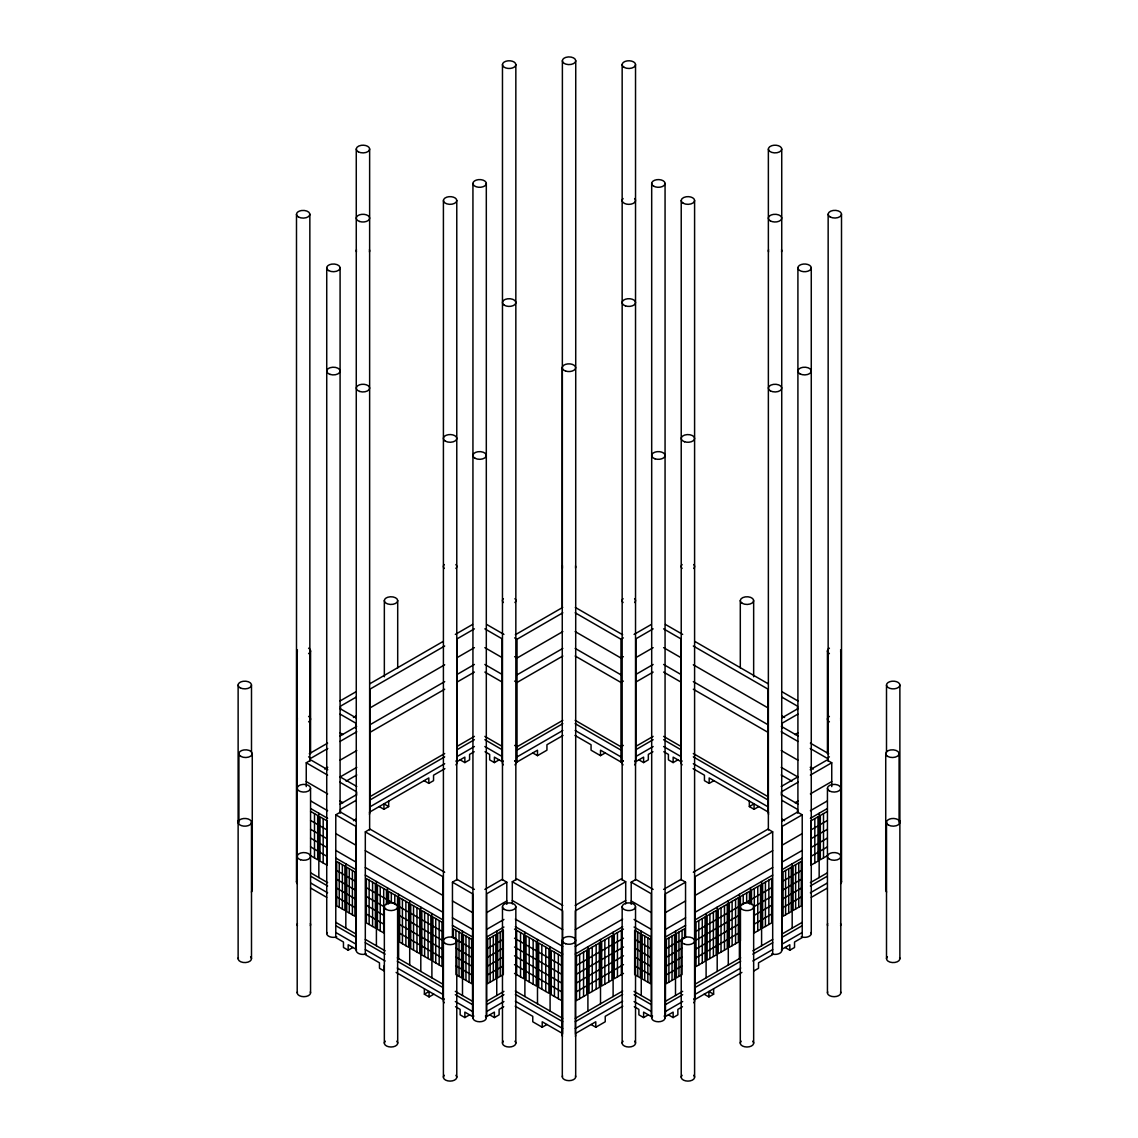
<?xml version="1.0" encoding="UTF-8"?>
<svg xmlns="http://www.w3.org/2000/svg" width="1138" height="1138" viewBox="0 0 1138 1138"><rect width="100%" height="100%" fill="white"/><g stroke="black" fill="none" stroke-linecap="round" stroke-linejoin="round"><path stroke-width="1.5" d="M340.077 700.951L355.867 691.833M369.878 683.739L443.009 641.519M455.328 634.407L472.54 624.478M356.279 697.053L340.504 706.157L340.504 709.571M444.688 646.014L370.035 689.116L370.035 811.878L428.827 777.937L428.827 783.385L433.55 780.668L433.55 775.206L444.901 768.662M474.39 628.859L457.177 638.802L457.177 761.564L464.859 757.126L464.859 762.588L469.581 759.857L469.581 754.409L474.19 751.749M353.42 717.495L356.279 715.845M370.035 707.893L444.688 664.805M457.177 657.593L474.39 647.65M309.294 753.712L327.616 743.142M339.835 736.087L356.635 726.385M515.343 634.748L562.684 607.422M327.772 748.505L310.973 758.207L308.611 756.841M339.978 741.464L356.777 731.762M514.661 637.877L517.022 639.243L562.826 612.799M370.035 724.721L444.688 681.619M457.177 674.407L474.39 664.464M306.25 786.6L306.25 762.773L310.973 760.042L327.772 769.743M370.035 732.331L444.688 689.244M457.177 682.018L474.39 672.089M324.714 769.06L327.772 767.297M339.978 760.241L356.777 750.554M562.826 631.59L517.022 658.034L514.661 656.669M339.978 777.069L356.777 767.368M517.022 674.848L562.826 648.404M346.094 781.152L356.777 774.992M562.826 656.029L517.022 682.473L514.661 681.107M575.174 612.799L620.978 639.243L623.34 637.877M340.077 804.153L355.867 795.035M634.079 634.407L651.292 624.478M356.279 800.256L340.504 809.36L340.504 812.774M653.141 628.859L635.929 638.802L635.929 761.564L643.61 757.126L643.61 762.588L638.887 759.857M352.908 947.47L348.185 950.202L343.463 947.47L343.463 942.022L335.781 937.584L335.781 814.822L340.504 812.091L356.279 821.195M370.035 796.643L444.688 753.541M457.177 746.329L474.39 736.386M370.035 799.971L444.688 756.87M457.177 749.658L474.39 739.714M623.34 656.669L620.978 658.034L575.174 631.59M370.035 806.799L444.688 763.698M457.177 756.486L474.39 746.542M353.42 820.697L356.279 819.047M635.929 657.593L653.141 647.65M379.21 806.586L383.933 809.303L388.67 806.586L388.67 801.124M623.34 681.107L620.978 682.473L575.174 656.029M635.929 674.407L653.141 664.464M384.217 965.55L384.217 970.999L379.48 968.282L379.48 962.819L365.312 954.64L365.312 831.864L370.035 829.133L444.688 872.234M562.826 720.326L517.022 746.77L514.661 745.404M485.058 751.749L489.667 754.409L489.667 759.857L494.39 762.588L499.113 759.857M517.022 750.098L562.826 723.654M635.929 682.018L653.141 672.089M517.022 756.926L562.826 730.482M514.661 760.653L517.022 762.019L537.492 750.198L537.492 755.646L546.937 750.198L546.937 744.736L563.026 735.447M574.975 735.447L591.063 744.736L591.063 750.198L600.508 755.646L605.231 752.929M623.34 745.404L620.978 746.77L575.174 720.326M635.929 746.329L653.141 736.386M635.929 749.658L653.141 739.714M600.508 755.646L600.508 750.198L620.978 762.019L623.34 760.653M635.929 756.486L653.141 746.542M652.942 751.749L648.333 754.409L648.333 759.857L643.61 762.588M452.455 937.57L452.455 882.178L457.177 879.446L474.39 889.39M663.81 751.749L668.419 754.409L668.419 759.857L673.141 762.588L677.864 759.857M484.859 889.39L502.071 879.446L506.794 882.178L506.794 904.326M781.721 717.993L797.496 708.889M506.794 882.178L486.708 893.771L486.708 1016.547L494.39 1012.109L494.39 1017.571L489.667 1014.84M797.923 714.095L782.133 723.213L782.133 728.334M512.299 903.885L512.299 881.737L517.022 879.005L562.826 905.45M693.099 768.662L704.45 775.206L704.45 780.668L709.173 783.385L713.896 780.668M486.708 912.562L506.794 900.969M795.049 734.551L797.923 732.886M486.708 929.376L503.921 919.447M486.708 937.001L503.921 927.057M487.647 948.423L495.827 943.701M497.676 942.634L503.337 939.362M829.389 756.841L827.027 758.207L810.228 748.505M575.174 905.45L620.978 879.005L625.701 881.737L625.701 903.885M781.223 786.486L798.023 776.799M810.228 769.743L827.027 760.042L831.75 762.773L831.75 786.6M487.647 957.229L495.827 952.506M497.676 951.439L503.337 948.167M424.374 988.737L424.374 994.199L429.097 991.468L429.097 996.916L433.834 994.199M749.33 806.586L754.067 803.855L754.067 809.303L749.33 806.586L749.33 801.124M625.701 881.737L575.316 910.827L575.316 1033.589L595.786 1021.782L595.786 1027.23L605.231 1021.782L605.231 1016.319L622.785 1006.191M798.165 782.162L781.365 791.863L781.365 795.277M810.384 775.106L831.75 762.773M754.067 809.303L758.79 806.586M631.206 904.326L631.206 882.178L635.929 879.446L653.141 889.39M487.647 966.034L495.827 961.311M497.676 960.244L503.337 956.973M487.647 974.839L495.827 970.117M497.676 969.05L503.337 965.778M575.316 929.618L625.701 900.528M795.106 802.717L798.165 800.953M810.384 793.897L831.75 781.564M663.61 889.39L680.823 879.446L685.545 882.178L685.545 937.57M693.312 872.234L767.965 829.133L772.688 831.864L772.688 954.64L758.52 962.819L758.52 968.282L753.783 970.999M781.721 821.195L797.496 812.091L802.219 814.822L802.219 937.584L794.537 942.022L794.537 947.47L789.815 950.202L785.092 947.47M685.545 882.178L665.46 893.771L665.46 1016.547L673.141 1012.109L673.141 1017.571L677.864 1014.84L677.864 1009.378L682.473 1006.717M772.688 831.864L694.991 876.729L694.991 999.491L741.891 972.421M802.219 814.822L782.133 826.416L782.133 949.177L789.815 944.739L789.815 950.202M575.316 946.432L622.657 919.106M810.384 810.725L827.17 801.024M486.708 1001.298L503.921 991.369M486.708 1004.626L503.921 994.697M455.527 1006.717L460.136 1009.378L460.136 1014.84L464.859 1017.571L469.581 1014.84M575.316 954.057L622.657 926.716M810.384 818.336L827.17 808.634M623.482 929.106L614.264 934.426L614.264 978.737L623.482 973.417M827.411 811.366L820.327 815.462L820.327 859.773L827.411 855.676M486.708 1011.469L503.921 1001.525M665.46 912.562L685.545 900.969M694.991 895.506L772.688 850.655M782.133 845.207L802.219 833.599M503.721 1006.717L499.113 1009.378L499.113 1014.84L494.39 1017.571M576.482 965.337L586.753 959.419M589.071 958.068L599.342 952.136M601.675 950.799L611.945 944.867M614.264 943.53L623.482 938.21M810.896 830L817.994 825.904M820.327 824.566L827.411 820.47M576.482 974.142L586.753 968.21M589.071 966.873L599.342 960.941M601.675 959.604L611.945 953.672M614.264 952.335L623.482 947.015M810.896 838.806L817.994 834.709M820.327 833.372L827.411 829.275M665.46 929.376L685.545 917.783M694.991 912.335L772.688 867.469M782.133 862.021L802.219 850.427M576.482 982.948L586.753 977.016M589.071 975.679L599.342 969.747M601.675 968.41L611.945 962.478M614.264 961.126L623.482 955.806M810.896 847.611L817.994 843.514M820.327 842.177L827.411 838.066M665.46 937.001L685.545 925.407M694.991 919.945L772.688 875.094M782.133 869.631L802.219 858.038M576.482 991.753L586.753 985.821M589.071 984.484L599.342 978.552M601.675 977.215L611.945 971.283M614.264 969.932L623.482 964.611M810.896 856.416L817.994 852.319M820.327 850.968L827.411 846.871M666.384 948.423L674.578 943.701M676.427 942.634L684.621 937.911L684.621 928.793L676.427 933.53L676.427 977.855L682.089 974.583L682.089 930.258M696.015 931.325L705.076 926.09M707.125 924.91L716.172 919.689M718.22 918.508L727.267 913.273M729.316 912.093L738.363 906.872M740.411 905.692L749.473 900.471M751.521 899.276L760.568 894.055M762.616 892.875L771.664 887.654M783.072 881.068L791.251 876.345M793.101 875.264L801.294 870.542M515.215 1006.191L532.769 1016.319L532.769 1021.782L542.214 1027.23L546.937 1024.499M666.384 957.229L674.578 952.506M676.427 951.439L682.089 948.167M696.015 940.13L705.076 934.895M707.125 933.715L716.172 928.494M718.22 927.314L727.267 922.079M729.316 920.898L738.363 915.677M754.309 906.474L760.568 902.861M762.616 901.68L771.664 896.46M783.072 889.873L791.251 885.136M793.101 884.07L801.294 879.347M575.316 1018.354L622.657 991.027M810.384 882.647L827.17 872.946M666.384 966.034L674.578 961.311M676.427 960.244L682.089 956.973M696.015 948.936L705.076 943.701M707.125 942.52L716.172 937.299M718.22 936.119L727.267 930.884M729.316 929.703L738.363 924.483M754.309 915.279L760.568 911.666M762.616 910.485L771.664 905.251M783.072 898.679L791.251 893.942M793.101 892.875L801.294 888.152M575.316 1021.682L622.657 994.356M810.384 885.976L827.17 876.274M666.384 974.839L674.578 970.117M676.427 969.05L682.089 965.778M696.015 957.741L705.076 952.506M707.125 951.325L716.172 946.105M718.22 944.924L727.267 939.689M729.316 938.509L738.363 933.288M754.309 924.084L760.568 920.471M762.616 919.291L771.664 914.056M783.072 907.484L791.251 902.747M793.101 901.68L801.294 896.957M575.316 1028.51L622.657 1001.184M810.384 892.804L827.17 883.102M811.28 897.356L827.369 888.067M665.46 1001.298L682.672 991.369M694.991 984.256L740.696 957.869M752.887 950.827L772.688 939.391M782.133 933.942L802.219 922.349M665.46 1004.626L682.672 994.697M694.991 987.585L740.696 961.197M752.887 954.156L772.688 942.719M782.133 937.271L802.219 925.678M634.279 1006.717L638.887 1009.378L638.887 1014.84L643.61 1017.571L648.333 1014.84M665.46 1011.469L682.672 1001.525M694.991 994.413L740.696 968.025M752.887 960.984L772.688 949.561M782.133 944.099L802.219 932.506M704.166 994.199L708.903 996.916L713.626 994.199L713.626 988.737M665.46 624.478L682.672 634.407M694.991 641.519L768.122 683.739M782.133 691.833L797.923 700.951M663.61 628.859L680.823 638.802L680.823 761.564L673.141 757.126L673.141 762.588M693.312 646.014L767.965 689.116L767.965 811.878L709.173 777.937L709.173 783.385M781.721 697.053L797.496 706.157L797.496 709.571M663.61 647.65L680.823 657.593M693.312 664.805L767.965 707.893M781.721 715.845L784.58 717.495M575.316 607.422L622.657 634.748M781.365 726.385L798.165 736.087M810.384 743.142L828.706 753.712M781.223 731.762L798.023 741.464M663.61 664.464L680.823 674.407M693.312 681.619L767.965 724.721M663.61 672.089L680.823 682.018M693.312 689.244L767.965 732.331M781.223 750.554L798.023 760.241M810.228 767.297L813.286 769.06M575.174 648.404L620.978 674.848M781.223 767.368L798.023 777.069M781.223 774.992L791.906 781.152M486.708 624.478L503.921 634.407M782.133 795.035L797.923 804.153M484.859 628.859L502.071 638.802L502.071 761.564L494.39 757.126L494.39 762.588M781.721 800.256L797.496 809.36L797.496 812.774M663.61 736.386L680.823 746.329M693.312 753.541L767.965 796.643M663.61 739.714L680.823 749.658M693.312 756.87L767.965 799.971M663.61 746.542L680.823 756.486M693.312 763.698L767.965 806.799M484.859 647.65L502.071 657.593M781.721 819.047L784.58 820.697M484.859 664.464L502.071 674.407M575.174 723.654L620.978 750.098M484.859 672.089L502.071 682.018M575.174 730.482L620.978 756.926M532.769 752.929L537.492 755.646M484.859 736.386L502.071 746.329M484.859 739.714L502.071 749.658M484.859 746.542L502.071 756.486M460.136 759.857L464.859 762.588M340.504 708.889L356.279 717.993M340.077 714.095L355.867 723.213L355.867 728.334M631.206 882.178L651.292 893.771L651.292 1016.547L643.61 1012.109L643.61 1017.571M424.104 780.668L428.827 783.385M340.077 732.886L342.951 734.551M631.206 900.969L651.292 912.562M634.079 919.447L651.292 929.376M634.079 927.057L651.292 937.001M634.663 939.362L640.324 942.634M642.173 943.701L650.353 948.423M339.978 776.799L356.777 786.486M634.663 948.167L640.324 951.439M642.173 952.506L650.353 957.229M388.67 806.586L383.933 803.855L383.933 809.303M713.626 994.199L708.903 991.468L708.903 996.916M306.25 762.773L327.616 775.106M339.835 782.162L356.635 791.863L356.635 795.277M512.299 881.737L562.684 910.827L562.684 1033.589L542.214 1021.782L542.214 1027.23M634.663 956.973L640.324 960.244M642.173 961.311L650.353 966.034M634.663 965.778L640.324 969.05M642.173 970.117L650.353 974.839M306.25 781.564L327.616 793.897M339.835 800.953L342.894 802.717M512.299 900.528L562.684 929.618M335.781 814.822L355.867 826.416L355.867 949.177L348.185 944.739L348.185 950.202M365.312 831.864L443.009 876.729L443.009 999.491L396.109 972.421M452.455 882.178L472.54 893.771L472.54 1016.547L464.859 1012.109L464.859 1017.571M310.83 801.024L327.616 810.725M515.343 919.106L562.684 946.432M634.079 991.369L651.292 1001.298M634.079 994.697L651.292 1004.626M668.419 1014.84L673.141 1017.571M310.83 808.634L327.616 818.336M515.343 926.716L562.684 954.057M310.589 811.366L317.673 815.462L317.673 859.773L310.589 855.676M514.518 929.106L523.736 934.426L523.736 978.737L514.518 973.417M634.079 1001.525L651.292 1011.469M335.781 833.599L355.867 845.207M365.312 850.655L443.009 895.506M452.455 900.969L472.54 912.562M310.589 820.47L317.673 824.566M320.006 825.904L327.104 830M514.518 938.21L523.736 943.53M526.055 944.867L536.325 950.799M538.658 952.136L548.929 958.068M551.247 959.419L561.518 965.337M310.589 829.275L317.673 833.372M320.006 834.709L327.104 838.806M514.518 947.015L523.736 952.335M526.055 953.672L536.325 959.604M538.658 960.941L548.929 966.873M551.247 968.21L561.518 974.142M335.781 850.427L355.867 862.021M365.312 867.469L443.009 912.335M452.455 917.783L472.54 929.376M310.589 838.066L317.673 842.177M320.006 843.514L327.104 847.611M514.518 955.806L523.736 961.126M526.055 962.478L536.325 968.41M538.658 969.747L548.929 975.679M551.247 977.016L561.518 982.948M335.781 858.038L355.867 869.631M365.312 875.094L443.009 919.945M452.455 925.407L472.54 937.001M310.589 846.871L317.673 850.968M320.006 852.319L327.104 856.416M514.518 964.611L523.736 969.932M526.055 971.283L536.325 977.215M538.658 978.552L548.929 984.484M551.247 985.821L561.518 991.753M336.706 870.542L344.899 875.264M346.749 876.345L354.928 881.068M366.336 887.654L375.384 892.875M377.432 894.055L386.479 899.276M388.527 900.471L397.589 905.692M399.637 906.872L408.684 912.093M410.733 913.273L419.78 918.508M421.828 919.689L430.875 924.91M432.924 926.09L441.985 931.325M461.573 942.634L453.379 937.911L453.379 928.793L461.573 933.53L461.573 977.855L455.911 974.583L455.911 930.258M463.422 943.701L471.616 948.423M591.063 1024.499L595.786 1027.23M336.706 879.347L344.899 884.07M346.749 885.136L354.928 889.873M366.336 896.46L375.384 901.68M377.432 902.861L383.691 906.474M399.637 915.677L408.684 920.898M410.733 922.079L419.78 927.314M421.828 928.494L430.875 933.715M432.924 934.895L441.985 940.13M455.911 948.167L461.573 951.439M463.422 952.506L471.616 957.229M310.83 872.946L327.616 882.647M515.343 991.027L562.684 1018.354M336.706 888.152L344.899 892.875M346.749 893.942L354.928 898.679M366.336 905.251L375.384 910.485M377.432 911.666L383.691 915.279M399.637 924.483L408.684 929.703M410.733 930.884L419.78 936.119M421.828 937.299L430.875 942.52M432.924 943.701L441.985 948.936M455.911 956.973L461.573 960.244M463.422 961.311L471.616 966.034M310.83 876.274L327.616 885.976M515.343 994.356L562.684 1021.682M336.706 896.957L344.899 901.68M346.749 902.747L354.928 907.484M366.336 914.056L375.384 919.291M377.432 920.471L383.691 924.084M399.637 933.288L408.684 938.509M410.733 939.689L419.78 944.924M421.828 946.105L430.875 951.325M432.924 952.506L441.985 957.741M455.911 965.778L461.573 969.05M463.422 970.117L471.616 974.839M310.83 883.102L327.616 892.804M515.343 1001.184L562.684 1028.51M310.631 888.067L326.72 897.356M335.781 922.349L355.867 933.942M365.312 939.391L385.113 950.827M397.304 957.869L443.009 984.256M455.328 991.369L472.54 1001.298M335.781 925.678L355.867 937.271M365.312 942.719L385.113 954.156M397.304 961.197L443.009 987.585M455.328 994.697L472.54 1004.626M335.781 932.506L355.867 944.099M365.312 949.561L385.113 960.984M397.304 968.025L443.009 994.413M455.328 1001.525L472.54 1011.469M424.374 994.199L429.097 996.916M899.874 685.019A6.686 3.855 0 0 1 889.845 688.362A6.686 3.855 0 0 1 889.845 681.676A6.686 3.855 0 0 1 899.874 685.019L899.874 821.423M899.874 822.319L899.874 958.722M899.091 753.669L899.091 822.76M886.502 685.019L886.502 752.332M886.502 822.319L886.502 958.722M885.734 753.669L885.734 890.072M841.508 214.2L841.508 881.85M840.797 650.922L840.797 992.834M828.151 214.2L828.151 761.109M827.44 650.922L827.44 753.669M827.44 788.221L827.44 992.834M823.499 813.627L823.499 857.938M819.161 813.272L819.161 877.569M814.822 818.635L814.822 862.96M811.266 267.857A6.686 3.855 0 0 1 801.237 271.2A6.686 3.855 0 0 1 801.237 264.514A6.686 3.855 0 0 1 811.266 267.857L811.266 933.487M798.762 862.903L798.762 907.214M797.909 267.857L797.909 812.845M795.633 864.709L795.633 909.02M792.176 863.842L792.176 928.139M788.719 868.692L788.719 913.017M785.604 870.499L785.604 914.824M781.735 149.05A6.686 3.855 0 0 1 771.706 152.378A6.686 3.855 0 0 1 771.706 145.707A6.686 3.855 0 0 1 781.735 149.05L781.735 950.543M768.861 880.158L768.861 924.483M768.363 149.05L768.363 829.901M765.419 882.149L765.419 926.474M761.592 881.495L761.592 945.806M757.766 886.573L757.766 930.884M754.309 888.565L754.309 932.89L760.568 929.277L760.568 884.951L751.521 890.172L751.521 904.568M753.655 600.608L753.655 676.783M753.655 906.73A6.686 3.855 0 0 1 743.626 910.073A6.686 3.855 0 0 1 743.626 903.387A6.686 3.855 0 0 1 753.655 906.73L753.655 1043.133M750.497 887.91L750.497 903.544M749.473 903.985L749.473 891.353L740.411 896.588L740.411 940.913M746.67 892.974L746.67 902.078M743.214 894.966L743.214 904.07M740.297 600.608L740.297 667.921M740.297 906.73L740.297 1043.133M739.387 894.312L739.387 958.623M735.575 899.39L735.575 943.701M732.118 901.381L732.118 945.706M728.292 900.727L728.292 965.024M724.465 905.791L724.465 950.116M721.023 907.783L721.023 952.108M717.196 907.128L717.196 971.439M713.37 912.192L713.37 956.517M709.913 914.198L709.913 958.509M706.101 913.544L706.101 977.841M702.274 918.608L702.274 962.933M698.817 920.599L698.817 964.924M694.593 200.501L694.593 1077.245M681.221 200.501L681.221 880.2M681.221 940.827L681.221 1077.245M678.959 932.065L678.959 976.39M675.503 931.197L675.503 995.508M672.046 936.062L672.046 980.387M668.916 937.868L668.916 982.179M665.061 183.446L665.061 1017.913M651.69 183.446L651.69 1017.913M647.835 937.868L647.835 982.179M644.705 936.062L644.705 980.387M641.249 931.197L641.249 995.508M637.792 932.065L637.792 976.39M635.53 64.624L635.53 880.03M635.53 906.73A6.686 3.855 0 0 1 625.502 910.073A6.686 3.855 0 0 1 625.502 903.387A6.686 3.855 0 0 1 635.53 906.73L635.53 1043.133M622.159 64.624L622.159 880.03M622.159 906.73L622.159 1043.133M621.362 930.329L621.362 974.64M620.978 639.243L620.978 762.019M617.45 932.591L617.45 976.902M613.112 932.235L613.112 996.532M608.773 937.598L608.773 981.923M604.847 939.86L604.847 984.185M600.508 939.504L600.508 1003.816M596.17 944.867L596.17 989.192M592.244 947.129L592.244 991.454M587.905 946.773L587.905 1011.085M583.566 952.136L583.566 996.461M579.655 954.412L579.655 998.723M575.743 60.755A6.686 3.855 0 0 1 565.728 64.098A6.686 3.855 0 0 1 565.728 57.412A6.686 3.855 0 0 1 575.743 60.755L575.686 1076.79M562.385 60.755L562.314 607.692M562.314 940.386L562.314 1076.79M562.257 367.702L562.257 1035.367M558.345 954.412L558.345 998.723M554.434 952.136L554.434 996.461M550.095 946.773L550.095 1011.085M545.756 947.129L545.756 991.454M541.83 944.867L541.83 989.192M537.492 939.504L537.492 1003.816M533.153 939.86L533.153 984.185M529.227 937.598L529.227 981.923M524.888 932.235L524.888 996.532M520.55 932.591L520.55 976.902M517.022 639.243L517.022 762.019M516.638 930.329L516.638 974.64M515.841 64.624A6.686 3.855 0 0 1 505.813 67.967A6.686 3.855 0 0 1 505.813 61.281A6.686 3.855 0 0 1 515.841 64.624L515.841 880.03M515.841 906.73L515.841 1043.133M502.47 64.624L502.47 880.03M502.47 906.73L502.47 1043.133M500.208 932.065L500.208 976.39M496.751 931.197L496.751 995.508M493.295 936.062L493.295 980.387M490.165 937.868L490.165 982.179M486.31 183.446A6.686 3.855 0 0 1 476.281 186.788A6.686 3.855 0 0 1 476.281 180.103A6.686 3.855 0 0 1 486.31 183.446L486.31 1017.913M472.939 183.446L472.939 1017.913M469.084 937.868L469.084 982.179M465.954 936.062L465.954 980.387M462.497 931.197L462.497 995.508M459.041 932.065L459.041 976.39M456.779 200.501A6.686 3.855 0 0 1 446.75 203.83A6.686 3.855 0 0 1 446.75 197.159A6.686 3.855 0 0 1 456.779 200.501L456.779 880.2M456.779 940.827L456.779 1077.245M443.407 200.501L443.407 1077.245M439.183 920.599L439.183 964.924M435.726 918.608L435.726 962.933M431.899 913.544L431.899 977.841M428.087 914.198L428.087 958.509M424.63 912.192L424.63 956.517M420.804 907.128L420.804 971.439M416.977 907.783L416.977 952.108M413.535 905.791L413.535 950.116M409.708 900.727L409.708 965.024M405.882 901.381L405.882 945.706M402.425 899.39L402.425 943.701M398.613 894.312L398.613 958.623M397.703 600.608A6.686 3.855 0 0 1 387.688 603.951A6.686 3.855 0 0 1 387.688 597.265A6.686 3.855 0 0 1 397.703 600.608L397.703 667.921M397.703 1043.133L397.589 896.588L388.527 891.353L388.527 903.985M394.786 894.966L394.786 904.07M391.33 892.974L391.33 902.078M387.503 887.91L387.503 903.544M386.479 904.568L386.479 890.172L377.432 884.951L377.432 929.277L383.691 932.89L383.691 888.565M384.345 600.608L384.345 676.783M384.345 906.73L384.345 1043.133M380.234 886.573L380.234 930.884M376.408 881.495L376.408 945.806M372.581 882.149L372.581 926.474M369.637 149.05L369.637 829.901M369.139 880.158L369.139 924.483M356.265 149.05L356.265 950.543M352.396 870.499L352.396 914.824M349.281 868.692L349.281 913.017M345.824 863.842L345.824 928.139M342.367 864.709L342.367 909.02M340.091 267.857L340.091 812.845M339.238 862.903L339.238 907.214M326.734 267.857L326.734 933.487M323.178 818.635L323.178 862.96M318.839 813.272L318.839 877.569M314.501 813.627L314.501 857.938M310.56 650.922L310.56 753.669M310.56 788.221A6.686 3.855 0 0 1 300.546 791.564A6.686 3.855 0 0 1 300.546 784.879A6.686 3.855 0 0 1 310.56 788.221L310.56 992.834M309.849 214.271L309.849 761.18M297.203 650.922L297.203 992.834M296.492 214.271L296.492 881.936M252.266 753.669L252.266 890.072M251.498 685.019L251.498 752.332M251.498 822.319A6.686 3.855 0 0 1 241.469 825.662A6.686 3.855 0 0 1 241.469 818.976A6.686 3.855 0 0 1 251.498 822.319L251.498 958.722M238.909 753.669L238.909 822.76M238.127 685.019L238.127 821.423M238.127 822.319L238.127 958.722M455.883 564.576A6.686 3.855 0 0 1 455.883 568.431M444.304 568.431A6.686 3.855 0 0 1 444.304 564.576M455.883 760.995A6.686 3.855 0 0 1 455.883 764.864M514.945 598.673A6.686 3.855 0 0 1 514.945 602.528M503.366 602.528A6.686 3.855 0 0 1 503.366 598.673M514.945 760.995A6.686 3.855 0 0 1 514.945 764.864M503.366 764.864A6.686 3.855 0 0 1 503.366 760.995M250.602 956.802A6.686 3.855 0 0 1 245.694 962.549A6.686 3.855 0 0 1 238.354 957.727M366.294 953.886A6.686 3.855 0 0 1 358.883 953.601A6.686 3.855 0 0 1 356.493 949.547M336.763 936.83A6.686 3.855 0 0 1 329.351 936.56A6.686 3.855 0 0 1 326.962 932.491M310.333 923.629A6.686 3.855 0 0 1 310.333 925.621M297.431 925.621A6.686 3.855 0 0 1 297.431 923.629M310.333 991.824A6.686 3.855 0 0 1 303.889 996.689A6.686 3.855 0 0 1 297.431 991.824M238.354 822.418A6.686 3.855 0 0 1 238.354 820.427M356.493 251.811A6.686 3.855 0 0 1 356.493 249.805M369.409 249.805A6.686 3.855 0 0 1 369.409 251.811M369.409 812.248A6.686 3.855 0 0 1 369.409 814.239M308.611 716.385A6.686 3.855 0 0 1 308.611 721.848M297.431 720.112A6.686 3.855 0 0 1 297.431 718.121M297.431 856.53A6.686 3.855 0 0 1 297.431 854.524M308.611 648.191A6.686 3.855 0 0 1 308.611 653.639M297.431 651.918A6.686 3.855 0 0 1 297.431 649.912M297.431 788.321A6.686 3.855 0 0 1 297.431 786.33M693.696 1075.31A6.686 3.855 0 0 1 687.907 1081.1A6.686 3.855 0 0 1 682.117 1075.31M693.696 998.922A6.686 3.855 0 0 1 693.696 1002.777M664.165 1015.978A6.686 3.855 0 0 1 658.376 1021.768A6.686 3.855 0 0 1 652.586 1015.978M634.634 1041.213A6.686 3.855 0 0 1 628.845 1047.003A6.686 3.855 0 0 1 623.055 1041.213M752.759 1041.213A6.686 3.855 0 0 1 746.969 1047.003A6.686 3.855 0 0 1 741.179 1041.213M634.634 760.995A6.686 3.855 0 0 1 634.634 764.864M623.055 764.864A6.686 3.855 0 0 1 623.055 760.995M634.634 198.567A6.686 3.855 0 0 1 628.845 204.356A6.686 3.855 0 0 1 623.055 198.567M899.646 820.427A6.686 3.855 0 0 1 899.646 822.418M781.507 249.805A6.686 3.855 0 0 1 781.507 251.811M768.591 251.811A6.686 3.855 0 0 1 768.591 249.805M768.591 814.239A6.686 3.855 0 0 1 768.591 812.248M840.569 718.121A6.686 3.855 0 0 1 840.569 720.112M829.389 721.848A6.686 3.855 0 0 1 829.389 716.385M840.569 854.524A6.686 3.855 0 0 1 840.569 856.53M840.569 649.912A6.686 3.855 0 0 1 840.569 651.918M829.389 653.639A6.686 3.855 0 0 1 829.389 648.191M840.569 786.33A6.686 3.855 0 0 1 840.569 788.321M693.696 564.576A6.686 3.855 0 0 1 693.696 568.431M682.117 568.431A6.686 3.855 0 0 1 682.117 564.576M682.117 764.864A6.686 3.855 0 0 1 682.117 760.995M634.634 598.673A6.686 3.855 0 0 1 634.634 602.528M623.055 602.528A6.686 3.855 0 0 1 623.055 598.673M899.646 957.727A6.686 3.855 0 0 1 892.306 962.549A6.686 3.855 0 0 1 887.398 956.802M781.507 949.547A6.686 3.855 0 0 1 779.117 953.601A6.686 3.855 0 0 1 771.706 953.886M811.038 932.491A6.686 3.855 0 0 1 808.649 936.56A6.686 3.855 0 0 1 801.237 936.83M827.667 925.621A6.686 3.855 0 0 1 827.667 923.629M840.569 923.629A6.686 3.855 0 0 1 840.569 925.621M840.569 991.824A6.686 3.855 0 0 1 834.111 996.689A6.686 3.855 0 0 1 827.667 991.824M252.039 889.077A6.686 3.855 0 0 1 251.384 892.007M575.458 1075.794A6.686 3.855 0 0 1 569 1080.659A6.686 3.855 0 0 1 562.542 1075.794M886.616 892.007A6.686 3.855 0 0 1 885.961 889.077M575.458 565.956A6.686 3.855 0 0 1 575.458 567.947M562.542 567.947A6.686 3.855 0 0 1 562.542 565.956M455.883 1075.31A6.686 3.855 0 0 1 450.093 1081.1A6.686 3.855 0 0 1 444.304 1075.31M444.304 1002.777A6.686 3.855 0 0 1 444.304 998.922M485.414 1015.978A6.686 3.855 0 0 1 479.624 1021.768A6.686 3.855 0 0 1 473.835 1015.978M514.945 1041.213A6.686 3.855 0 0 1 509.155 1047.003A6.686 3.855 0 0 1 503.366 1041.213M396.806 1041.213A6.686 3.855 0 0 1 391.031 1047.003A6.686 3.855 0 0 1 385.241 1041.213M575.387 1034.371A6.686 3.855 0 0 1 575.387 1036.362M562.485 1036.362A6.686 3.855 0 0 1 562.485 1034.371M840.612 879.93A6.686 3.855 0 0 1 840.612 883.785M297.388 883.856A6.686 3.855 0 0 1 297.388 880.001M495.827 934.597L487.647 939.319L487.647 983.645L495.827 978.922L495.827 934.597M503.337 930.258L497.676 933.53L497.676 977.855L503.337 974.583L503.337 930.258M586.753 950.301L576.482 956.233L576.482 1000.558L586.753 994.626L586.753 950.301M599.342 943.032L589.071 948.964L589.071 993.289L599.342 987.357L599.342 943.032M611.945 935.763L601.675 941.695L601.675 986.02L611.945 980.088L611.945 935.763M817.994 816.8L810.896 820.896L810.896 865.221L817.994 861.125L817.994 816.8M674.578 934.597L666.384 939.319L666.384 983.645L674.578 978.922L674.578 934.597M705.076 916.986L696.015 922.221L696.015 966.546L705.076 961.311L705.076 916.986M716.172 910.585L707.125 915.806L707.125 960.131L716.172 954.91L716.172 910.585M727.267 904.169L718.22 909.404L718.22 953.729L727.267 948.495L727.267 904.169M738.363 897.768L729.316 902.989L729.316 947.314L738.363 942.093L738.363 897.768M771.664 878.55L762.616 883.771L762.616 928.096L771.664 922.861L771.664 878.55M791.251 867.227L783.072 871.964L783.072 916.289L791.251 911.552L791.251 867.227M801.294 861.438L793.101 866.16L793.101 910.485L801.294 905.763L801.294 861.438M640.324 933.53L634.663 930.258L634.663 974.583L640.324 977.855L640.324 933.53M650.353 939.319L642.173 934.597L642.173 978.922L650.353 983.645L650.353 939.319M327.104 820.896L320.006 816.8L320.006 861.125L327.104 865.221L327.104 820.896M536.325 941.695L526.055 935.763L526.055 980.088L536.325 986.02L536.325 941.695M548.929 948.964L538.658 943.032L538.658 987.357L548.929 993.289L548.929 948.964M561.518 956.233L551.247 950.301L551.247 994.626L561.518 1000.558L561.518 956.233M344.899 866.16L336.706 861.438L336.706 905.763L344.899 910.485L344.899 866.16M354.928 871.964L346.749 867.227L346.749 911.552L354.928 916.289L354.928 871.964M375.384 883.771L366.336 878.55L366.336 922.861L375.384 928.096L375.384 883.771M408.684 902.989L399.637 897.768L399.637 942.093L408.684 947.314L408.684 902.989M419.78 909.404L410.733 904.169L410.733 948.495L419.78 953.729L419.78 909.404M430.875 915.806L421.828 910.585L421.828 954.91L430.875 960.131L430.875 915.806M441.985 922.221L432.924 916.986L432.924 961.311L441.985 966.546L441.985 922.221M471.616 939.319L463.422 934.597L463.422 978.922L471.616 983.645L471.616 939.319M359.608 391.444A6.686 3.855 0 0 0 369.637 388.115A6.686 3.855 0 0 0 359.608 384.772A6.686 3.855 0 0 0 359.608 391.444M330.077 374.402A6.686 3.855 0 0 0 340.091 371.059A6.686 3.855 0 0 0 330.077 367.716A6.686 3.855 0 0 0 330.077 374.402M359.608 221.483A6.686 3.855 0 0 0 369.637 218.14A6.686 3.855 0 0 0 359.608 214.798A6.686 3.855 0 0 0 359.608 221.483M300.546 859.759A6.686 3.855 0 0 0 310.56 856.416A6.686 3.855 0 0 0 300.546 853.073A6.686 3.855 0 0 0 300.546 859.759M240.09 687.75A6.686 3.855 0 0 0 251.27 686.015A6.686 3.855 0 0 0 243.091 681.292A6.686 3.855 0 0 0 240.09 687.75M328.683 270.588A6.686 3.855 0 0 0 339.864 268.853A6.686 3.855 0 0 0 331.684 264.13A6.686 3.855 0 0 0 328.683 270.588M358.228 151.767A6.686 3.855 0 0 0 369.409 150.045A6.686 3.855 0 0 0 361.215 145.323A6.686 3.855 0 0 0 358.228 151.767M684.564 944.17A6.686 3.855 0 0 0 694.593 940.827A6.686 3.855 0 0 0 684.564 937.499A6.686 3.855 0 0 0 684.564 944.17M684.564 441.757A6.686 3.855 0 0 0 694.593 438.415A6.686 3.855 0 0 0 684.564 435.086A6.686 3.855 0 0 0 684.564 441.757M655.033 458.813A6.686 3.855 0 0 0 665.061 455.47A6.686 3.855 0 0 0 655.033 452.127A6.686 3.855 0 0 0 655.033 458.813M625.502 305.894A6.686 3.855 0 0 0 635.53 302.552A6.686 3.855 0 0 0 625.502 299.209A6.686 3.855 0 0 0 625.502 305.894M683.184 203.218A6.686 3.855 0 0 0 694.365 201.497A6.686 3.855 0 0 0 686.171 196.774A6.686 3.855 0 0 0 683.184 203.218M653.653 186.177A6.686 3.855 0 0 0 664.834 184.441A6.686 3.855 0 0 0 656.64 179.719A6.686 3.855 0 0 0 653.653 186.177M624.122 67.355A6.686 3.855 0 0 0 635.303 65.634A6.686 3.855 0 0 0 627.109 60.897A6.686 3.855 0 0 0 624.122 67.355M742.246 603.325A6.686 3.855 0 0 0 753.427 601.604A6.686 3.855 0 0 0 745.248 596.881A6.686 3.855 0 0 0 742.246 603.325M888.465 825.05A6.686 3.855 0 0 0 899.646 823.315A6.686 3.855 0 0 0 891.452 818.592A6.686 3.855 0 0 0 888.465 825.05M770.326 390.832A6.686 3.855 0 0 0 781.507 389.111A6.686 3.855 0 0 0 773.328 384.388A6.686 3.855 0 0 0 770.326 390.832M799.858 373.79A6.686 3.855 0 0 0 811.038 372.055A6.686 3.855 0 0 0 802.859 367.332A6.686 3.855 0 0 0 799.858 373.79M829.389 790.938A6.686 3.855 0 0 0 840.569 789.217A6.686 3.855 0 0 0 832.39 784.495A6.686 3.855 0 0 0 829.389 790.938M770.326 220.872A6.686 3.855 0 0 0 781.507 219.136A6.686 3.855 0 0 0 773.328 214.413A6.686 3.855 0 0 0 770.326 220.872M829.389 859.147A6.686 3.855 0 0 0 840.569 857.412A6.686 3.855 0 0 0 832.39 852.689A6.686 3.855 0 0 0 829.389 859.147M240.858 756.4A6.686 3.855 0 0 0 252.039 754.665A6.686 3.855 0 0 0 243.859 749.942A6.686 3.855 0 0 0 240.858 756.4M565.657 943.729A6.686 3.855 0 0 0 575.686 940.386A6.686 3.855 0 0 0 565.657 937.043A6.686 3.855 0 0 0 565.657 943.729M887.683 756.4A6.686 3.855 0 0 0 898.864 754.665A6.686 3.855 0 0 0 890.684 749.942A6.686 3.855 0 0 0 887.683 756.4M445.371 943.558A6.686 3.855 0 0 0 456.551 941.837A6.686 3.855 0 0 0 448.358 937.115A6.686 3.855 0 0 0 445.371 943.558M445.371 441.146A6.686 3.855 0 0 0 456.551 439.424A6.686 3.855 0 0 0 448.358 434.688A6.686 3.855 0 0 0 445.371 441.146M474.902 458.201A6.686 3.855 0 0 0 486.082 456.466A6.686 3.855 0 0 0 477.903 451.743A6.686 3.855 0 0 0 474.902 458.201M504.433 909.461A6.686 3.855 0 0 0 515.614 907.726A6.686 3.855 0 0 0 507.434 903.003A6.686 3.855 0 0 0 504.433 909.461M504.433 305.283A6.686 3.855 0 0 0 515.614 303.547A6.686 3.855 0 0 0 507.434 298.825A6.686 3.855 0 0 0 504.433 305.283M386.294 909.461A6.686 3.855 0 0 0 397.475 907.726A6.686 3.855 0 0 0 389.296 903.003A6.686 3.855 0 0 0 386.294 909.461M565.586 371.045A6.686 3.855 0 0 0 575.615 367.702A6.686 3.855 0 0 0 565.586 364.359A6.686 3.855 0 0 0 565.586 371.045M830.1 216.917A6.686 3.855 0 0 0 841.281 215.196A6.686 3.855 0 0 0 833.101 210.473A6.686 3.855 0 0 0 830.1 216.917M298.455 217.002A6.686 3.855 0 0 0 309.621 215.267A6.686 3.855 0 0 0 301.442 210.544A6.686 3.855 0 0 0 298.455 217.002"/></g></svg>
